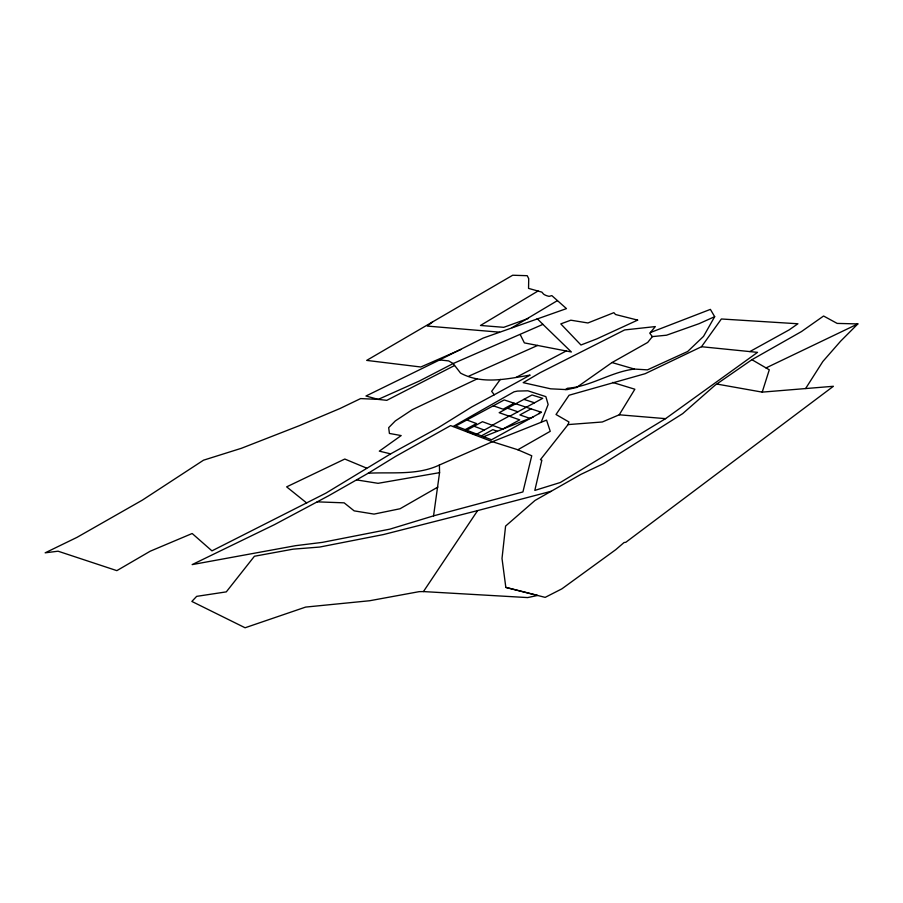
<?xml version="1.0" encoding="UTF-8"?>
<svg xmlns="http://www.w3.org/2000/svg" width="903" height="903" viewBox="0 0 903 903"><rect width="100%" height="100%" fill="white"/><g stroke="black" fill="none" stroke-linecap="round" stroke-linejoin="round"><path stroke-width="1.35" d="M433.553 515.861L439.569 472.653L439.4 465.011L492.428 441.714L546.563 420.121L550.243 431.307L517.848 449.762L492.428 441.714L450.608 425.595L395.514 456.455L368.243 473.217L328.658 495.747L274.478 524.632L192.147 564.612L295.608 545.672L322.416 542.364L389.848 529.147L433.553 515.861L522.927 491.932L531.754 455.767L517.848 449.762M539.272 413.653L539.61 411.678M762.211 392.128L769.277 369.801L751.917 359.687L715.199 385.107L682.691 413.63L603.565 463.589L580.889 474.38L535.027 500.443L505.59 526.077L502.012 558.483L505.827 587.401L545.175 597.368L561.914 588.824L615.756 549.667L624.052 542.534L625.824 542.285L833.401 386.281L762.211 392.128L717.106 384.102M701.507 346.718L757.538 352.362L665.567 418.653L560.311 482.507L534.813 490.408L541.856 460.191L540.423 459.672L568.055 424.591L568.924 421.972L556.022 414.5L569.071 395.232L645.126 373.707L701.507 346.718L721.373 318.985L797.925 323.771L789.098 329.911L749.851 351.594M541.179 422.265L548.132 404.499L545.863 396.631L527.883 390.807L517.464 391.089L514.021 391.823L453.069 426.532M714.679 316.682L703.527 336.379L687.68 351.493L647.428 369.869L634.414 369.067L612.02 362.554L576.565 387.477L566.994 389.633L550.672 388.821L523.198 382.646L540.163 372.679L624.65 329.934L655.307 326.581L649.799 333.263L652.372 336.605L666.538 335.205L699.035 323.692L714.679 316.682L710.39 309.379L650.397 332.541M568.055 424.591L602.335 421.983L619.232 414.793L634.854 389.227L612.64 382.421M805.623 388.527L822.847 361.482L840.648 341.153L857.85 323.917L837.16 323.409L823.592 316.016L801.492 331.559L751.917 359.687M477.619 510.601L383.538 534.531L319.718 547.049L293.091 549.159L254.42 556.248L226.303 591.871L196.651 596.364L191.865 601.443L245.085 627.766L305.632 607.087L369.654 600.743L419.195 591.646L423.439 591.578L477.619 510.601L551.09 491.311M500.33 379.395L491.661 391.326L494.257 394.769L530.14 375.095C507.125 378.842 482.371 384.904 460.553 373.097L453.171 363.537L448.633 360.907L439.648 359.925L365.975 396.011L378.244 399.386L386.8 400.334L454.446 365.58M652.372 336.605L647.688 342.44L612.02 362.554M439.648 359.925L483.161 338.083L566.474 308.612L551.823 295.608L549.137 296.353A50.703 14.911 -17.5 0 1 543.583 294.118L541.868 292.132L528.548 288.384L528.718 278.7L527.239 275.697L512.69 275.234L432.65 321.874L427.333 326.085L499.551 332.169M565.504 389.554L567.445 388.267C590.765 386.586 611.094 371.822 634.414 369.067M557.444 300.597L512.182 327.608M494.257 394.769L471.614 407.005L438.147 427.774L390.638 453.87L325.983 493.094L211.945 550.864L192.17 533.504L150.248 551.191L116.848 570.64L58.074 551.202L45.15 552.828L76.992 537.364L142.414 500.093L203.514 460.191L241.44 448.272L299.175 425.742L340.115 408.461L360.613 398.584L378.244 399.386L419.523 380.942L453.171 363.537L542.917 324.38L571.373 351.978L524.361 342.892L520.207 334.561M538.109 290.958L480.475 325.464L503.739 327.326L528.469 318.409M432.65 321.874L366.686 360.399L420.809 367.002L460.925 349.472M437.876 487.067L400.063 508.75L374.045 514.1L354.145 510.861L344.156 502.847L317.134 501.842M516.245 377.33L566.215 350.974M481.401 435.867L492.857 429.636L497.282 431.284M531.088 408.845L519.902 414.928L529.813 418.326M492.237 425.268L509.066 416.148M492.733 425.448L475.712 434.682L465.621 430.799L482.484 421.701L502.723 429.117L519.71 419.85L499.178 412.694L532.036 394.972L542.714 398.336L509.574 416.317M465.18 429.636L476.468 423.552L466.862 419.985M514.157 403.235L503.129 409.183L493.298 405.808M765.981 367.939L857.85 323.917M476.919 379L412.287 409.691L395.311 420.933L388.674 427.661L389.419 433.44L401.169 435.573L379.328 451.139L390.638 453.87M468.894 376.111L537.714 345.409M483.624 436.725L533.199 416.983M439.4 465.011C417.186 475.565 392.037 471.953 368.243 473.217M439.569 472.653L378.052 483.319L356.708 479.922M423.439 591.578L527.645 597.583L537.657 595.438L505.827 587.401M619.232 414.793L665.567 418.653M523.887 399.363L534.497 402.794M507.452 408.224L517.927 411.791M474.075 426.239L484.245 430.054M366.674 468.138L344.799 459.04L286.646 486.864L306.693 502.994M537.172 318.601L542.917 324.38M541.439 412.287L491.537 439.761L455.665 425.99L504.224 399.939L541.439 412.287M637.642 320.113L596.68 338.941L580.956 345.002L560.797 323.884L570.831 320.193L587.921 322.969L613.859 312.675L615.541 314.515L637.642 320.113"/></g></svg>
